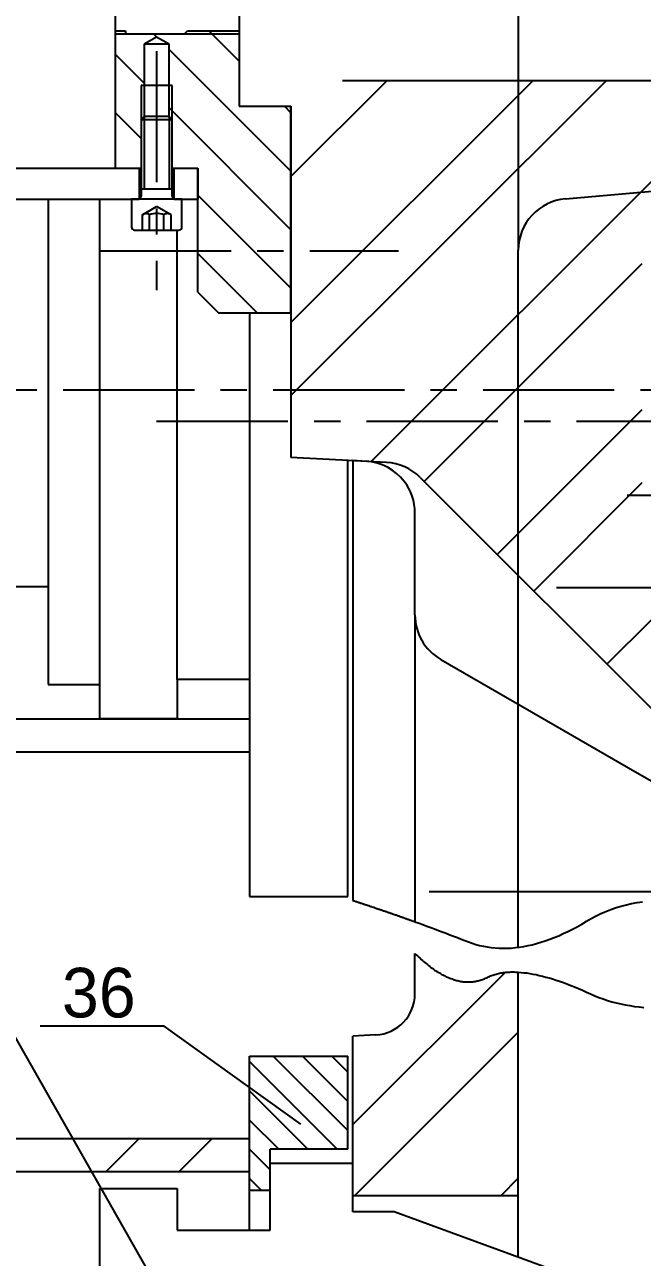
# Model space of a CAD drawing. Header units: millimetres. Extents: x 1 to 584, y 10 to 410.
# Drawn here: x 389.8 to 449.6, y 183 to 302.4 of the extents above; entities that cross this region are included whole.
import ezdxf

# ---------------------------------------------------------------- set-up
doc = ezdxf.new("R2010")
doc.units = ezdxf.units.MM
doc.linetypes.add('CENTERX2', pattern=[20.32, 12.7, -2.54, 2.54, -2.54])
for name, color, linetype in [('AXES', 179, 'Continuous'), ('PIECE10', 179, 'Continuous'), ('PIECE21', 179, 'Continuous'), ('PIECE26', 179, 'Continuous'), ('PIECE30', 179, 'Continuous'), ('PIECE33', 179, 'Continuous'), ('PIECE46', 179, 'Continuous'), ('PIECE8', 179, 'Continuous'), ('PIECE9', 179, 'Continuous'), ('PIECE_31_', 179, 'Continuous'), ('PIECE_6_', 179, 'Continuous'), ('PIECE_9_', 179, 'Continuous'), ('REP╚RES', 179, 'Continuous')]:
    doc.layers.add(name, color=color, linetype=linetype)
doc.styles.add('SLDTEXTSTYLE0', font='TXT')

msp = doc.modelspace()

# ---------------------------------------------------------------- linework, layer by layer
at = {"layer": 'AXES', "color": 7, "linetype": 'CENTERX2'}
for p, q in [((487.48, 267), (326.35, 267)), ((402.55, 264), (464.44, 264))]:
    msp.add_line(p, q, dxfattribs=at)
at = {"layer": 'PIECE10', "color": 7}
for p, q in [((353.55, 288.5), (400.85, 288.5)), ((400.85, 288.5), (400.85, 285.5)), ((400.85, 288.5), (401.05, 288.5)), ((404.05, 288.5), (404.25, 288.5)), ((404.25, 288.5), (406.55, 288.5)), ((404.25, 285.5), (404.25, 288.5)), ((406.55, 288.5), (406.55, 285.5)), ((350.55, 285.5), (400.85, 285.5)), ((404.25, 285.5), (406.55, 285.5))]:
    msp.add_line(p, q, dxfattribs=at)
at = {"layer": 'PIECE21', "color": 7}
for p, q in [((401.35, 293.5), (401.05, 293.2)), ((404.05, 293.2), (401.05, 293.2)), ((401.05, 293.2), (401.05, 285.8)), ((403.75, 293.5), (401.35, 293.5)), ((401.35, 293.5), (401.35, 286.48)), ((404.05, 293.2), (403.75, 293.5)), ((403.75, 293.5), (403.75, 286.48)), ((404.05, 285.8), (404.05, 293.2)), ((404.05, 286.48), (401.05, 286.48)), ((405, 285.5), (400.11, 285.5)), ((400.11, 285.5), (400.11, 282.8)), ((405, 282.8), (405, 285.5)), ((401.17, 284), (402.55, 284.8)), ((401.29, 284.06), (401.28, 284.06)), ((401.28, 284.06), (401.28, 284.06)), ((401.3, 284.07), (401.29, 284.06)), ((401.31, 284.07), (401.3, 284.07)), ((401.32, 284.07), (401.31, 284.07)), ((401.33, 284.08), (401.32, 284.08)), ((401.32, 284.08), (401.32, 284.07)), ((401.34, 284.08), (401.33, 284.08)), ((401.35, 284.08), (401.34, 284.08)), ((401.36, 284.09), (401.35, 284.09)), ((401.35, 284.09), (401.35, 284.08)), ((401.37, 284.09), (401.36, 284.09)), ((401.38, 284.09), (401.37, 284.09)), ((401.39, 284.09), (401.38, 284.09)), ((401.4, 284.1), (401.39, 284.1)), ((401.39, 284.1), (401.39, 284.09)), ((401.41, 284.1), (401.4, 284.1)), ((401.42, 284.1), (401.41, 284.1)), ((401.43, 284.1), (401.42, 284.1)), ((401.42, 284.1), (401.42, 284.1)), ((401.44, 284.1), (401.43, 284.1)), ((401.45, 284.1), (401.44, 284.1)), ((401.46, 284.11), (401.45, 284.1)), ((401.47, 284.11), (401.46, 284.11)), ((401.46, 284.11), (401.46, 284.11)), ((401.48, 284.11), (401.47, 284.11)), ((401.49, 284.11), (401.48, 284.11)), ((401.5, 284.11), (401.49, 284.11)), ((401.49, 284.11), (401.49, 284.11)), ((401.51, 284.11), (401.5, 284.11)), ((401.52, 284.11), (401.51, 284.11)), ((401.53, 284.11), (401.52, 284.11)), ((401.54, 284.11), (401.53, 284.11)), ((401.53, 284.11), (401.53, 284.11)), ((401.55, 284.11), (401.54, 284.11)), ((401.56, 284.11), (401.55, 284.11)), ((401.57, 284.11), (401.56, 284.11)), ((401.58, 284.1), (401.57, 284.11)), ((401.57, 284.11), (401.57, 284.11)), ((401.59, 284.1), (401.58, 284.1)), ((401.6, 284.1), (401.59, 284.1)), ((401.61, 284.1), (401.6, 284.1)), ((401.6, 284.1), (401.6, 284.1)), ((401.62, 284.1), (401.61, 284.1)), ((401.63, 284.1), (401.62, 284.1)), ((401.64, 284.1), (401.63, 284.1)), ((401.64, 284.09), (401.64, 284.1)), ((401.65, 284.09), (401.64, 284.09)), ((401.66, 284.09), (401.65, 284.09)), ((401.67, 284.09), (401.66, 284.09)), ((401.68, 284.08), (401.67, 284.09)), ((401.67, 284.09), (401.67, 284.09)), ((401.69, 284.08), (401.68, 284.08)), ((401.7, 284.08), (401.69, 284.08)), ((401.71, 284.08), (401.7, 284.08)), ((401.71, 284.07), (401.71, 284.08)), ((401.72, 284.07), (401.71, 284.07)), ((401.73, 284.07), (401.72, 284.07)), ((401.74, 284.06), (401.73, 284.07)), ((401.75, 284.06), (401.74, 284.06)), ((401.74, 284.06), (401.74, 284.06)), ((403.94, 284), (402.55, 284.8)), ((403.37, 284.06), (403.36, 284.06)), ((403.36, 284.06), (403.36, 284.06)), ((403.38, 284.07), (403.37, 284.06)), ((403.39, 284.07), (403.38, 284.07)), ((403.4, 284.08), (403.39, 284.07)), ((403.39, 284.07), (403.39, 284.07)), ((403.41, 284.08), (403.4, 284.08)), ((403.42, 284.08), (403.41, 284.08)), ((403.43, 284.08), (403.42, 284.08)), ((403.44, 284.09), (403.43, 284.09)), ((403.43, 284.09), (403.43, 284.08)), ((403.45, 284.09), (403.44, 284.09)), ((403.46, 284.09), (403.45, 284.09)), ((403.47, 284.1), (403.46, 284.09)), ((403.46, 284.09), (403.46, 284.09)), ((403.48, 284.1), (403.47, 284.1)), ((403.49, 284.1), (403.48, 284.1)), ((403.5, 284.1), (403.49, 284.1)), ((403.51, 284.1), (403.5, 284.1)), ((403.5, 284.1), (403.5, 284.1)), ((403.52, 284.1), (403.51, 284.1)), ((403.53, 284.1), (403.52, 284.1)), ((403.54, 284.11), (403.53, 284.11)), ((403.53, 284.11), (403.53, 284.1)), ((403.55, 284.11), (403.54, 284.11)), ((403.56, 284.11), (403.55, 284.11)), ((403.57, 284.11), (403.56, 284.11)), ((403.58, 284.11), (403.57, 284.11)), ((403.57, 284.11), (403.57, 284.11)), ((403.59, 284.11), (403.58, 284.11)), ((403.6, 284.11), (403.59, 284.11)), ((403.61, 284.11), (403.6, 284.11)), ((403.6, 284.11), (403.6, 284.11)), ((403.62, 284.11), (403.61, 284.11)), ((403.63, 284.11), (403.62, 284.11)), ((403.64, 284.11), (403.63, 284.11)), ((403.65, 284.11), (403.64, 284.11)), ((403.64, 284.11), (403.64, 284.11)), ((403.66, 284.1), (403.65, 284.11)), ((403.67, 284.1), (403.66, 284.1)), ((403.68, 284.1), (403.67, 284.1)), ((403.67, 284.1), (403.67, 284.1)), ((403.69, 284.1), (403.68, 284.1)), ((403.7, 284.1), (403.69, 284.1)), ((403.71, 284.1), (403.7, 284.1)), ((403.72, 284.09), (403.71, 284.1)), ((403.71, 284.1), (403.71, 284.1)), ((403.73, 284.09), (403.72, 284.09)), ((403.74, 284.09), (403.73, 284.09)), ((403.75, 284.09), (403.74, 284.09)), ((403.74, 284.09), (403.74, 284.09)), ((403.76, 284.08), (403.75, 284.09)), ((403.77, 284.08), (403.76, 284.08)), ((403.78, 284.08), (403.77, 284.08)), ((403.79, 284.07), (403.78, 284.08)), ((403.78, 284.08), (403.78, 284.08)), ((403.8, 284.07), (403.79, 284.07)), ((403.81, 284.07), (403.8, 284.07)), ((403.81, 284.06), (403.81, 284.07)), ((403.82, 284.06), (403.81, 284.06)), ((403.83, 284.06), (403.82, 284.06)), ((401.18, 284.01), (401.17, 284)), ((401.17, 282.5), (401.17, 284)), ((401.19, 284.02), (401.18, 284.01)), ((401.18, 284.01), (401.18, 284.01)), ((401.2, 284.02), (401.19, 284.02)), ((401.21, 284.02), (401.2, 284.02)), ((401.22, 284.03), (401.21, 284.03)), ((401.21, 284.03), (401.21, 284.02)), ((401.23, 284.04), (401.22, 284.03)), ((401.24, 284.04), (401.23, 284.04)), ((401.25, 284.04), (401.24, 284.04)), ((401.26, 284.05), (401.25, 284.05)), ((401.25, 284.05), (401.25, 284.04)), ((401.27, 284.05), (401.26, 284.05)), ((401.28, 284.06), (401.27, 284.05)), ((401.76, 284.05), (401.75, 284.06)), ((401.77, 284.05), (401.76, 284.05)), ((401.78, 284.05), (401.77, 284.05)), ((401.78, 284.04), (401.78, 284.05)), ((401.79, 284.04), (401.78, 284.04)), ((401.8, 284.04), (401.79, 284.04)), ((401.81, 284.03), (401.8, 284.04)), ((401.82, 284.02), (401.81, 284.03)), ((401.81, 284.03), (401.81, 284.03)), ((401.83, 284.02), (401.82, 284.02)), ((401.84, 284.02), (401.83, 284.02)), ((401.85, 284.01), (401.84, 284.02)), ((401.86, 284), (401.85, 284.01)), ((401.85, 284.01), (401.85, 284.01)), ((401.86, 282.5), (401.86, 284)), ((403.26, 284.01), (403.25, 284.01)), ((403.25, 284.01), (403.25, 284)), ((403.25, 282.5), (403.25, 284)), ((403.27, 284.02), (403.26, 284.01)), ((403.28, 284.02), (403.27, 284.02)), ((403.29, 284.02), (403.28, 284.02)), ((403.3, 284.03), (403.29, 284.03)), ((403.29, 284.03), (403.29, 284.02)), ((403.31, 284.04), (403.3, 284.03)), ((403.32, 284.04), (403.31, 284.04)), ((403.33, 284.05), (403.32, 284.04)), ((403.32, 284.04), (403.32, 284.04)), ((403.34, 284.05), (403.33, 284.05)), ((403.35, 284.05), (403.34, 284.05)), ((403.36, 284.06), (403.35, 284.05)), ((403.84, 284.05), (403.83, 284.06)), ((403.85, 284.05), (403.84, 284.05)), ((403.86, 284.04), (403.85, 284.05)), ((403.85, 284.05), (403.85, 284.05)), ((403.87, 284.04), (403.86, 284.04)), ((403.88, 284.04), (403.87, 284.04)), ((403.88, 284.03), (403.88, 284.04)), ((403.89, 284.03), (403.88, 284.03)), ((403.9, 284.02), (403.89, 284.03)), ((403.91, 284.02), (403.9, 284.02)), ((403.92, 284.02), (403.91, 284.02)), ((403.92, 284.01), (403.92, 284.02)), ((403.93, 284.01), (403.92, 284.01)), ((403.94, 284), (403.93, 284.01)), ((403.94, 282.5), (403.94, 284)), ((400.41, 282.5), (404.7, 282.5))]:
    msp.add_line(p, q, dxfattribs=at)
for centre, radius, start, end in [((400.75, 285.8), 0.3, 270, 0), ((404.35, 285.8), 0.3, 180, 270), ((402.55, 281.82), 2.29, 90, 107.588), ((402.55, 281.82), 2.29, 72.412, 90), ((400.41, 282.8), 0.3, 180, 270), ((404.7, 282.8), 0.3, 270, 0)]:
    msp.add_arc(centre, radius, start, end, dxfattribs=at)
at = {"layer": 'PIECE26', "color": 7, "linetype": 'CENTERX2'}
msp.add_line((441.26, 247.9), (486.64, 247.9), dxfattribs=at)
at = {"layer": 'PIECE30', "color": 7}
for p, q in [((411.55, 274.5), (411.55, 218)), ((421.05, 218), (421.05, 260.21)), ((411.55, 218), (421.05, 218)), ((411.55, 202.53), (421.05, 202.53)), ((411.55, 193.53), (411.55, 202.53)), ((411.55, 202), (420.02, 193.53)), ((413.84, 202.53), (421.05, 195.32)), ((416.67, 202.53), (421.05, 198.15)), ((419.5, 202.53), (421.05, 200.98)), ((421.05, 193.53), (421.05, 202.53)), ((411.55, 199.17), (417.19, 193.53)), ((411.55, 196.34), (414.36, 193.53)), ((411.55, 189.53), (411.55, 193.53)), ((411.55, 193.51), (413.55, 191.51)), ((421.05, 193.53), (413.55, 193.53)), ((413.55, 189.53), (413.55, 193.53)), ((411.55, 190.68), (412.7, 189.53)), ((413.55, 189.53), (411.55, 189.53)), ((411.55, 185.69), (411.55, 189.53))]:
    msp.add_line(p, q, dxfattribs=at)
at = {"layer": 'PIECE33', "color": 7}
for p, q in [((392.05, 285.5), (392.05, 248)), ((370.55, 248), (392.05, 248)), ((392.05, 248), (392.05, 238.5)), ((392.05, 238.5), (397.05, 238.5))]:
    msp.add_line(p, q, dxfattribs=at)
at = {"layer": 'PIECE46', "color": 7}
for p, q in [((386.55, 235.2), (411.55, 235.2)), ((285, 232), (411.55, 232)), ((411.55, 194.53), (214.55, 194.53)), ((397.62, 191.33), (400.82, 194.53)), ((404.69, 191.33), (407.89, 194.53)), ((411.55, 191.33), (411.55, 194.53)), ((411.55, 191.33), (386.55, 191.33))]:
    msp.add_line(p, q, dxfattribs=at)
at = {"layer": 'PIECE8', "color": 7}
for p, q in [((437.55, 361.36), (437.55, 280.56)), ((415.55, 266.49), (446.07, 297)), ((415.55, 287.7), (424.85, 297)), ((415.55, 273.56), (439, 297)), ((420.55, 297), (464.55, 297)), ((423.3, 260.1), (460.21, 297)), ((411.55, 294.5), (415.55, 294.5)), ((415.55, 294.5), (415.55, 260.5)), ((442.12, 285.54), (455.03, 286.67)), ((437.55, 246.42), (437.55, 280.56)), ((428.45, 258.17), (449.55, 279.27)), ((435.52, 251.1), (449.55, 265.13)), ((424.78, 260.02), (415.55, 260.5)), ((422.82, 260.12), (421.55, 260.19)), ((421.55, 260.19), (421.55, 217.6)), ((428.06, 258.56), (467.49, 219.13)), ((439.05, 247.56), (449.55, 258.06)), ((427.55, 245.27), (427.55, 255.13)), ((437.55, 213.07), (437.55, 246.42)), ((427.55, 245.27), (427.55, 215.54)), ((446.13, 240.49), (450.43, 244.79)), ((430.05, 240.94), (449.05, 229.97)), ((449.05, 229.97), (466.45, 219.92)), ((428.93, 218.48), (466.04, 218.48)), ((421.55, 217.6), (421.62, 217.58)), ((421.62, 217.58), (421.69, 217.56)), ((421.69, 217.56), (421.76, 217.53)), ((421.76, 217.53), (421.83, 217.51)), ((421.83, 217.51), (421.9, 217.49)), ((421.9, 217.49), (421.97, 217.46)), ((421.97, 217.46), (422.04, 217.44)), ((422.04, 217.44), (422.11, 217.42)), ((422.11, 217.42), (422.18, 217.4)), ((422.18, 217.4), (422.25, 217.37)), ((422.25, 217.37), (422.32, 217.35)), ((422.32, 217.35), (422.39, 217.33)), ((422.39, 217.33), (422.46, 217.3)), ((422.46, 217.3), (422.53, 217.28)), ((422.53, 217.28), (422.6, 217.26)), ((422.6, 217.26), (422.67, 217.24)), ((422.67, 217.24), (422.74, 217.21)), ((448.01, 217.19), (448.52, 217.3)), ((448.52, 217.3), (449.04, 217.39)), ((449.04, 217.39), (449.56, 217.47)), ((422.74, 217.21), (422.81, 217.19)), ((422.81, 217.19), (422.87, 217.17)), ((422.87, 217.17), (422.94, 217.14)), ((422.94, 217.14), (423.01, 217.12)), ((423.01, 217.12), (423.08, 217.1)), ((423.08, 217.1), (423.15, 217.07)), ((423.15, 217.07), (423.22, 217.05)), ((423.22, 217.05), (423.29, 217.03)), ((423.29, 217.03), (423.36, 217.01)), ((423.36, 217.01), (423.42, 216.98)), ((423.42, 216.98), (423.49, 216.96)), ((423.49, 216.96), (423.56, 216.94)), ((423.56, 216.94), (423.63, 216.91)), ((423.63, 216.91), (423.7, 216.89)), ((423.7, 216.89), (423.77, 216.87)), ((423.77, 216.87), (423.83, 216.84)), ((423.83, 216.84), (423.9, 216.82)), ((423.9, 216.82), (423.97, 216.8)), ((423.97, 216.8), (424.04, 216.77)), ((424.04, 216.77), (424.11, 216.75)), ((424.11, 216.75), (424.17, 216.73)), ((424.17, 216.73), (424.24, 216.71)), ((424.24, 216.71), (424.31, 216.68)), ((424.31, 216.68), (424.38, 216.66)), ((424.38, 216.66), (424.44, 216.64)), ((424.44, 216.64), (424.51, 216.61)), ((424.51, 216.61), (424.58, 216.59)), ((424.58, 216.59), (424.65, 216.57)), ((424.65, 216.57), (424.71, 216.54)), ((424.71, 216.54), (424.78, 216.52)), ((424.78, 216.52), (424.85, 216.5)), ((424.85, 216.5), (424.92, 216.47)), ((424.92, 216.47), (424.98, 216.45)), ((424.98, 216.45), (425.05, 216.43)), ((425.05, 216.43), (425.12, 216.4)), ((425.12, 216.4), (425.18, 216.38)), ((425.18, 216.38), (425.25, 216.36)), ((425.25, 216.36), (425.32, 216.34)), ((425.32, 216.34), (425.38, 216.31)), ((425.38, 216.31), (425.45, 216.29)), ((425.45, 216.29), (425.52, 216.27)), ((425.52, 216.27), (425.58, 216.24)), ((425.58, 216.24), (425.65, 216.22)), ((425.65, 216.22), (425.72, 216.2)), ((425.72, 216.2), (425.78, 216.17)), ((425.78, 216.17), (425.85, 216.15)), ((425.85, 216.15), (425.92, 216.13)), ((425.92, 216.13), (425.98, 216.1)), ((425.98, 216.1), (426.05, 216.08)), ((426.05, 216.08), (426.11, 216.06)), ((426.11, 216.06), (426.18, 216.03)), ((426.18, 216.03), (426.25, 216.01)), ((444.61, 215.86), (445.08, 216.11)), ((445.08, 216.11), (445.55, 216.34)), ((445.55, 216.34), (446.03, 216.55)), ((446.03, 216.55), (446.52, 216.74)), ((446.52, 216.74), (447.01, 216.91)), ((447.01, 216.91), (447.51, 217.06)), ((447.51, 217.06), (448.01, 217.19)), ((426.25, 216.01), (426.31, 215.99)), ((426.31, 215.99), (426.38, 215.96)), ((426.38, 215.96), (426.44, 215.94)), ((426.44, 215.94), (426.51, 215.92)), ((426.51, 215.92), (426.58, 215.89)), ((426.58, 215.89), (426.64, 215.87)), ((426.64, 215.87), (426.71, 215.85)), ((426.71, 215.85), (426.77, 215.82)), ((426.77, 215.82), (426.84, 215.8)), ((426.84, 215.8), (426.9, 215.78)), ((426.9, 215.78), (426.97, 215.75)), ((426.97, 215.75), (427.03, 215.73)), ((427.03, 215.73), (427.1, 215.71)), ((427.1, 215.71), (427.16, 215.68)), ((427.16, 215.68), (427.23, 215.66)), ((427.23, 215.66), (427.29, 215.64)), ((427.29, 215.64), (427.36, 215.61)), ((427.36, 215.61), (427.42, 215.59)), ((427.42, 215.59), (427.49, 215.57)), ((427.49, 215.57), (427.55, 215.54)), ((427.55, 215.54), (427.94, 215.41)), ((427.94, 215.41), (428.32, 215.27)), ((428.32, 215.27), (428.7, 215.13)), ((428.7, 215.13), (429.07, 214.99)), ((429.07, 214.99), (429.45, 214.85)), ((429.45, 214.85), (429.82, 214.71)), ((442.79, 214.82), (443.24, 215.06)), ((443.24, 215.06), (443.69, 215.32)), ((443.69, 215.32), (444.15, 215.59)), ((444.15, 215.59), (444.61, 215.86)), ((429.82, 214.71), (430.19, 214.57)), ((430.19, 214.57), (430.56, 214.43)), ((430.56, 214.43), (430.92, 214.29)), ((430.92, 214.29), (431.29, 214.15)), ((431.29, 214.15), (431.65, 214.01)), ((431.65, 214.01), (432.01, 213.87)), ((432.01, 213.87), (432.36, 213.73)), ((432.36, 213.73), (432.72, 213.59)), ((439.74, 213.55), (440.16, 213.69)), ((440.16, 213.69), (440.59, 213.84)), ((440.59, 213.84), (441.02, 214.01)), ((441.02, 214.01), (441.46, 214.19)), ((441.46, 214.19), (441.9, 214.39)), ((441.9, 214.39), (442.34, 214.6)), ((442.34, 214.6), (442.79, 214.82)), ((427.55, 208.58), (427.55, 212.47)), ((427.55, 212.47), (427.67, 212.35)), ((432.72, 213.59), (433.08, 213.46)), ((433.08, 213.46), (433.44, 213.35)), ((433.44, 213.35), (433.81, 213.25)), ((433.81, 213.25), (434.18, 213.17)), ((434.18, 213.17), (434.55, 213.1)), ((434.55, 213.1), (434.93, 213.05)), ((434.93, 213.05), (435.31, 213.01)), ((435.31, 213.01), (435.69, 212.99)), ((435.69, 212.99), (436.08, 212.98)), ((436.08, 212.98), (436.47, 212.98)), ((436.47, 212.98), (436.87, 213)), ((436.87, 213), (437.27, 213.04)), ((437.27, 213.04), (437.67, 213.09)), ((437.67, 213.09), (438.08, 213.15)), ((438.08, 213.15), (438.49, 213.23)), ((438.49, 213.23), (438.9, 213.32)), ((438.9, 213.32), (439.32, 213.43)), ((439.32, 213.43), (439.74, 213.55)), ((427.67, 212.35), (427.8, 212.23)), ((427.8, 212.23), (427.92, 212.12)), ((427.92, 212.12), (428.04, 212)), ((428.04, 212), (428.16, 211.9)), ((428.16, 211.9), (428.28, 211.79)), ((428.28, 211.79), (428.39, 211.69)), ((428.39, 211.69), (428.51, 211.59)), ((428.51, 211.59), (428.63, 211.49)), ((428.63, 211.49), (428.75, 211.39)), ((428.75, 211.39), (428.87, 211.3)), ((428.87, 211.3), (428.98, 211.21)), ((421.55, 195.92), (436.27, 210.64)), ((428.98, 211.21), (429.1, 211.12)), ((429.1, 211.12), (429.22, 211.04)), ((429.22, 211.04), (429.33, 210.95)), ((429.33, 210.95), (429.45, 210.87)), ((429.45, 210.87), (429.56, 210.8)), ((429.56, 210.8), (429.68, 210.72)), ((429.68, 210.72), (429.79, 210.65)), ((429.79, 210.65), (429.91, 210.58)), ((429.91, 210.58), (430.02, 210.52)), ((430.02, 210.52), (430.13, 210.45)), ((430.13, 210.45), (430.25, 210.39)), ((430.25, 210.39), (430.36, 210.33)), ((430.36, 210.33), (430.47, 210.28)), ((430.47, 210.28), (430.58, 210.22)), ((430.58, 210.22), (430.69, 210.17)), ((430.69, 210.17), (430.81, 210.13)), ((430.81, 210.13), (430.92, 210.08)), ((430.92, 210.08), (431.03, 210.04)), ((434.27, 210.03), (434.36, 210.07)), ((434.36, 210.07), (434.46, 210.11)), ((434.46, 210.11), (434.56, 210.16)), ((434.56, 210.16), (434.66, 210.21)), ((434.66, 210.21), (434.76, 210.25)), ((434.76, 210.25), (434.86, 210.29)), ((434.86, 210.29), (434.96, 210.34)), ((434.96, 210.34), (435.07, 210.37)), ((435.07, 210.37), (435.18, 210.41)), ((435.18, 210.41), (435.29, 210.44)), ((435.29, 210.44), (435.4, 210.47)), ((435.4, 210.47), (435.51, 210.5)), ((435.51, 210.5), (435.62, 210.53)), ((435.62, 210.53), (435.74, 210.56)), ((435.74, 210.56), (435.86, 210.58)), ((435.86, 210.58), (435.98, 210.6)), ((435.98, 210.6), (436.1, 210.62)), ((436.1, 210.62), (436.22, 210.63)), ((436.22, 210.63), (436.35, 210.65)), ((436.35, 210.65), (436.47, 210.66)), ((436.47, 210.66), (436.6, 210.67)), ((436.6, 210.67), (436.73, 210.67)), ((436.73, 210.67), (436.87, 210.68)), ((436.87, 210.68), (437, 210.68)), ((437, 210.68), (437.14, 210.68)), ((437.14, 210.68), (437.27, 210.67)), ((437.27, 210.67), (437.41, 210.67)), ((437.41, 210.67), (437.55, 210.66)), ((437.55, 189.03), (437.55, 210.66)), ((437.55, 210.66), (437.82, 210.64)), ((437.82, 210.64), (438.1, 210.61)), ((438.1, 210.61), (438.38, 210.58)), ((438.38, 210.58), (438.67, 210.53)), ((438.67, 210.53), (438.97, 210.48)), ((438.97, 210.48), (439.27, 210.42)), ((439.27, 210.42), (439.58, 210.35)), ((439.58, 210.35), (439.89, 210.28)), ((439.89, 210.28), (440.21, 210.19)), ((440.21, 210.19), (440.54, 210.1)), ((440.54, 210.1), (440.87, 210)), ((431.03, 210.04), (431.14, 210)), ((431.14, 210), (431.25, 209.96)), ((431.25, 209.96), (431.36, 209.93)), ((431.36, 209.93), (431.46, 209.89)), ((431.46, 209.89), (431.57, 209.86)), ((431.57, 209.86), (431.68, 209.84)), ((431.68, 209.84), (431.79, 209.81)), ((431.79, 209.81), (431.9, 209.79)), ((431.9, 209.79), (432, 209.77)), ((432, 209.77), (432.11, 209.76)), ((432.11, 209.76), (432.22, 209.74)), ((432.22, 209.74), (432.32, 209.73)), ((432.32, 209.73), (432.43, 209.72)), ((432.43, 209.72), (432.53, 209.72)), ((432.53, 209.72), (432.64, 209.71)), ((432.64, 209.71), (432.74, 209.71)), ((432.74, 209.71), (432.85, 209.72)), ((432.85, 209.72), (432.95, 209.72)), ((432.95, 209.72), (433.05, 209.73)), ((433.05, 209.73), (433.16, 209.74)), ((433.16, 209.74), (433.26, 209.75)), ((433.26, 209.75), (433.36, 209.77)), ((433.36, 209.77), (433.46, 209.79)), ((433.46, 209.79), (433.57, 209.81)), ((433.57, 209.81), (433.67, 209.83)), ((433.67, 209.83), (433.77, 209.86)), ((433.77, 209.86), (433.87, 209.88)), ((433.87, 209.88), (433.97, 209.92)), ((433.97, 209.92), (434.07, 209.95)), ((434.07, 209.95), (434.17, 209.99)), ((434.17, 209.99), (434.27, 210.03)), ((440.87, 210), (441.21, 209.89)), ((441.21, 209.89), (441.55, 209.78)), ((441.55, 209.78), (441.91, 209.65)), ((441.91, 209.65), (442.26, 209.52)), ((442.26, 209.52), (442.63, 209.38)), ((442.63, 209.38), (443, 209.23)), ((443, 209.23), (443.38, 209.07)), ((443.38, 209.07), (443.76, 208.91)), ((443.76, 208.91), (444.15, 208.74)), ((444.15, 208.74), (444.54, 208.55)), ((444.54, 208.55), (444.95, 208.38)), ((444.95, 208.38), (445.35, 208.22)), ((445.35, 208.22), (445.76, 208.07)), ((445.76, 208.07), (446.18, 207.93)), ((446.18, 207.93), (446.6, 207.8)), ((446.6, 207.8), (447.03, 207.69)), ((447.03, 207.69), (447.46, 207.58)), ((447.46, 207.58), (447.9, 207.49)), ((447.9, 207.49), (448.35, 207.42)), ((448.35, 207.42), (448.79, 207.35)), ((448.79, 207.35), (449.25, 207.3)), ((449.25, 207.3), (449.71, 207.25)), ((423.76, 204.59), (421.55, 204.47)), ((421.55, 189.03), (421.55, 204.47)), ((421.74, 189.03), (437.55, 204.85)), ((435.88, 189.03), (437.55, 190.71)), ((421.55, 189.03), (437.55, 189.03)), ((437.55, 183.06), (437.55, 189.03))]:
    msp.add_line(p, q, dxfattribs=at)
for centre, radius, start, end in [((442.55, 280.56), 5, 95, 180), ((422.55, 255.13), 5, 37.53, 87), ((424.52, 255.02), 5, 45, 87), ((422.55, 255.13), 5, 0, 37.53), ((432.55, 245.27), 5, 180, 240), ((423.55, 208.58), 4, 273, 0)]:
    msp.add_arc(centre, radius, start, end, dxfattribs=at)
at = {"layer": 'PIECE9', "color": 7}
for p, q in [((398.55, 304.2), (398.55, 301.8)), ((410.55, 304.2), (410.55, 301.8)), ((398.55, 301.8), (398.55, 288.5)), ((398.55, 301.8), (399.55, 301.8)), ((398.55, 301.5), (399.55, 301.5)), ((399.55, 301.8), (399.55, 301.5)), ((399.55, 301.5), (405.25, 301.5)), ((402.55, 301.19), (401.35, 300.5)), ((402.26, 301.5), (402.57, 301.18)), ((403.75, 300.5), (402.55, 301.19)), ((405.25, 301.5), (405.55, 301.8)), ((405.25, 301.5), (410.55, 301.5)), ((405.55, 301.8), (410.55, 301.8)), ((407.61, 301.8), (410.55, 298.86)), ((410.55, 301.8), (410.55, 294.5)), ((403.75, 300.5), (401.35, 300.5)), ((401.35, 300.5), (401.35, 293.5)), ((403.75, 293.5), (403.75, 300.5)), ((403.75, 300), (415.55, 288.2)), ((398.55, 299.55), (401.35, 296.75)), ((404.05, 296.5), (401.05, 296.5)), ((401.05, 296.5), (401.05, 293.2)), ((404.05, 293.2), (404.05, 296.5)), ((398.55, 293.89), (401.05, 291.39)), ((403.75, 294.35), (415.55, 282.55)), ((410.55, 294.5), (415.55, 294.5)), ((414.91, 294.5), (415.55, 293.86)), ((415.55, 274.5), (415.55, 294.5)), ((401.05, 293.2), (401.35, 293.5)), ((401.05, 293.2), (401.05, 288.5)), ((404.05, 293.2), (403.75, 293.5)), ((404.05, 288.5), (404.05, 293.2)), ((398.55, 288.5), (401.05, 288.5)), ((404.05, 288.5), (406.55, 288.5)), ((406.55, 276.5), (406.55, 288.5)), ((406.55, 285.89), (415.55, 276.89)), ((406.55, 280.23), (412.28, 274.5)), ((406.55, 276.5), (408.55, 274.5)), ((408.55, 274.5), (415.55, 274.5))]:
    msp.add_line(p, q, dxfattribs=at)
at = {"layer": 'PIECE_31_', "color": 7}
for p, q in [((397.05, 235.2), (397.05, 285.5)), ((404.55, 239), (404.55, 282.5)), ((411.55, 239), (404.55, 239)), ((404.55, 239), (404.55, 235.2)), ((404.55, 235.2), (397.05, 235.2)), ((413.55, 185.69), (413.55, 192.16)), ((413.55, 192.16), (421.55, 192.16)), ((421.55, 187.46), (421.55, 192.16)), ((397.05, 180.53), (397.05, 189.72)), ((397.05, 189.72), (404.55, 189.72)), ((404.55, 189.72), (404.55, 185.69)), ((425.55, 187.46), (421.55, 187.46)), ((444.46, 180.53), (425.55, 187.46)), ((404.55, 185.69), (413.55, 185.69))]:
    msp.add_line(p, q, dxfattribs=at)
at = {"layer": 'PIECE_6_', "color": 7, "linetype": 'CENTERX2'}
msp.add_line((448.09, 256.84), (483.75, 256.84), dxfattribs=at)
at = {"layer": 'PIECE_9_', "color": 7, "linetype": 'CENTERX2'}
for p, q in [((402.55, 299.85), (402.55, 276.69)), ((397.05, 280.5), (425.94, 280.5))]:
    msp.add_line(p, q, dxfattribs=at)
at = {"layer": 'REP╚RES', "color": 7}
for p, q in [((408.4, 170.04), (388.28, 205.42)), ((403.28, 205.42), (391.28, 205.42)), ((416.5, 195.93), (403.28, 205.42))]:
    msp.add_line(p, q, dxfattribs=at)

# ---------------------------------------------------------------- texts
at = {"layer": 'REP╚RES', "color": 7, "insert": (393.38, 211.08), "char_height": 4.8, "attachment_point": 1, "style": 'SLDTEXTSTYLE0'}
msp.add_mtext('36', dxfattribs=at)

doc.saveas('drawing.dxf')
